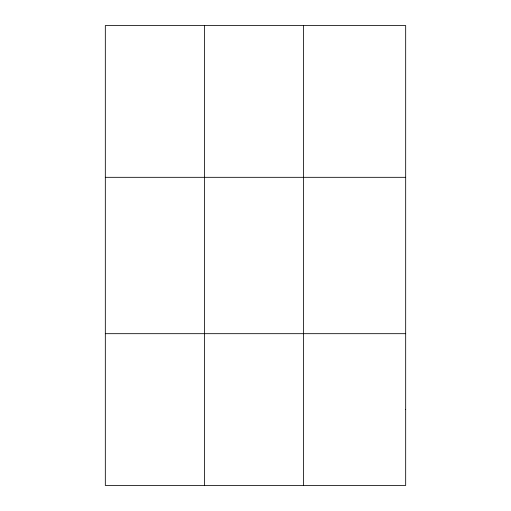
<?xml version="1.0" encoding="UTF-8"?>
<svg xmlns="http://www.w3.org/2000/svg" width="511" height="511" viewBox="0 0 511 511"><rect width="100%" height="100%" fill="white"/><g stroke="black" fill="none" stroke-linecap="round" stroke-linejoin="round"><path stroke-width="0.77" d="M204.438 485.45L204.438 25.55M303.56 485.45L303.56 25.55M105.323 177.317L405.677 177.317M105.323 333.683L405.677 333.683M405.677 409.567L405.677 485.45L105.323 485.45L105.323 25.55L405.677 25.55L405.677 409.567"/></g></svg>
